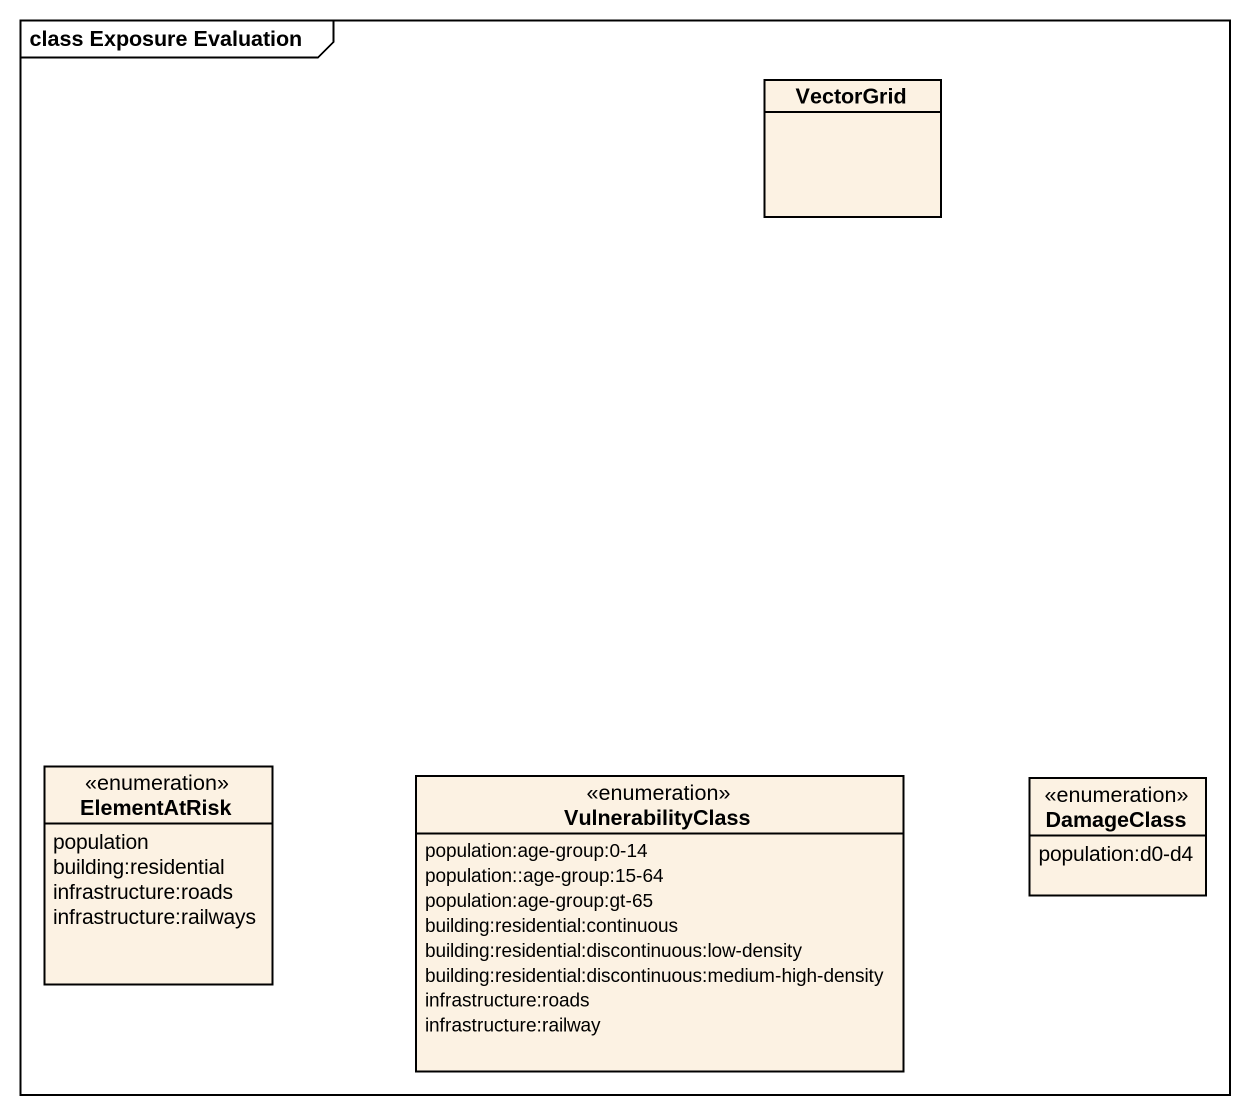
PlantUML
@startuml
mainframe class Exposure Evaluation
hide circle
hide empty members
class VectorGrid
enum ElementAtRisk {
  population
  building:residential
  infrastructure:roads
  infrastructure:railways
}
enum VulnerabilityClass {
  population:age-group:0-14
  population::age-group:15-64
  population:age-group:gt-65
  building:residential:continuous
  building:residential:discontinuous:low-density
  building:residential:discontinuous:medium-high-density
  infrastructure:roads
  infrastructure:railway
}
enum DamageClass {
  population:d0-d4
}
@enduml
